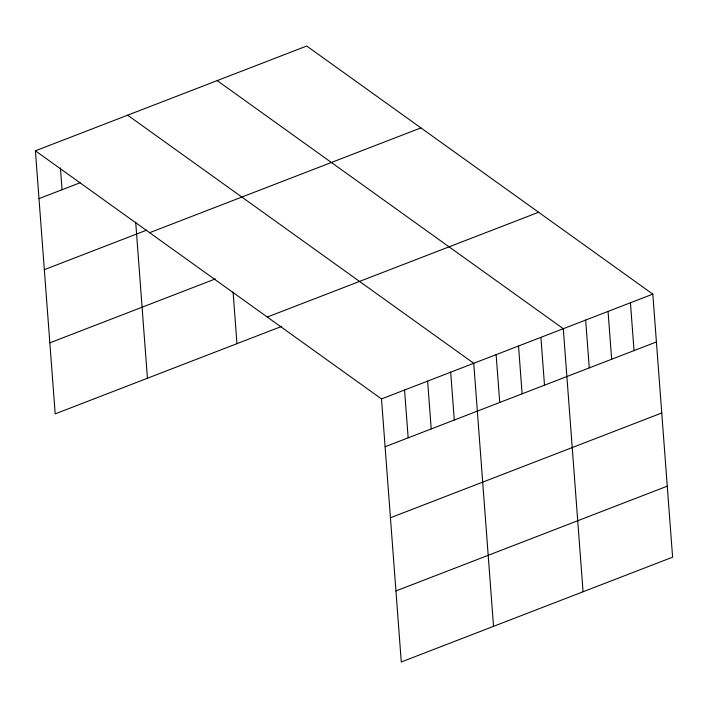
<?xml version="1.0" encoding="UTF-8"?>
<svg xmlns="http://www.w3.org/2000/svg" width="708" height="708" viewBox="0 0 708 708"><rect width="100%" height="100%" fill="white"/><g stroke="black" fill="none" stroke-linecap="round" stroke-linejoin="round"><path stroke-width="1.06" d="M35.4 150.813L306.723 46.029L652.82 294.13L672.6 557.187L401.277 661.971L381.506 398.923L35.4 150.813L55.18 413.87L281.731 326.37M38.993 198.638L80.11 182.761M44.339 269.668L146.76 230.109M149.609 232.693L420.933 127.9M49.834 342.84L215.347 278.925M267.288 317.042L538.611 212.258M381.506 398.923L652.82 294.13M385.099 446.748L656.413 341.955M390.435 517.769L661.759 412.985M395.94 590.95L667.263 486.157M217.188 80.606L563.285 328.716L583.065 591.764M127.652 115.192L473.749 363.293L493.529 626.341M630.439 302.776L634.032 350.602M608.057 311.423L611.65 359.248M585.666 320.069L589.268 367.894M540.903 337.353L544.496 385.187M518.521 346L522.115 393.825M496.131 354.646L499.733 402.471M450.686 372.196L454.288 420.021M427.623 381.108L431.225 428.933M404.56 390.011L408.162 437.836M233.082 292.006L236.959 343.663M135.697 222.206L147.423 378.24M60.428 168L62.056 189.735"/></g></svg>
